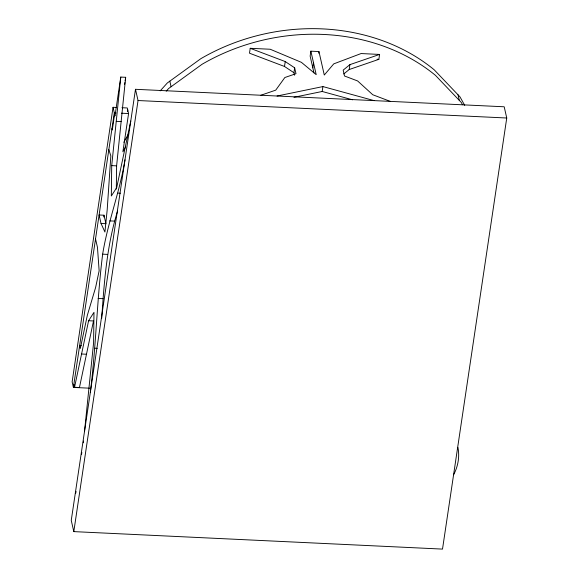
<?xml version="1.0" encoding="UTF-8"?>
<svg xmlns="http://www.w3.org/2000/svg" width="578" height="578" viewBox="0 0 578 578"><rect width="100%" height="100%" fill="white"/><g stroke="black" fill="none" stroke-linecap="round" stroke-linejoin="round"><path stroke-width="0.87" d="M116.315 189.085L116.612 165.85L125.672 77.3L120.773 77.069L111.713 165.619L111.323 196L116.705 187.604L130.765 121.04M90.312 392.484C96.071 346.518 96.894 300.134 102.653 254.168C107.811 222.14 119.827 191.853 124.985 159.824M101.735 318.225C104.134 282.158 106.8 245.715 117.587 211.013M84.532 431.267L93.593 342.718L93.983 312.337L88.6 320.732L74.54 387.289L79.446 387.527L93.499 320.963L88.6 320.732M116.619 107.465L113.05 107.298L72.134 381.856L73.399 387.426L89.612 388.192M73.399 387.426L114.314 112.869L113.05 107.298M120.773 77.069L114.993 115.846L114.56 114.336L112.313 129.999L111.98 128.54M103.737 216.988L103.997 215.218L99.098 214.987L101.027 223.462L104.921 232.031L107.183 209.893L110.839 155.952L108.845 149.601M124.624 84.352L124.884 82.589M125.151 80.826L125.672 77.3M127.485 111.677L127.745 109.899M121.965 107.718L127.312 107.978L128.576 113.548L122.883 151.754L125.52 147.072M135.49 89.301L71.253 520.395L73.803 531.615L442.51 549.1L506.747 118.006L504.197 106.786L135.49 89.301L138.041 100.529L73.803 531.615M75.776 493.142L76.036 491.372M81.57 454.272L81.83 452.502M83.283 442.784L83.543 441.021M343.794 73.926L349.191 69.533L378.872 59.332L379.601 54.433L361.091 53.552L333.752 63.869L324.287 75.032L318.955 51.558L310.87 51.175L316.202 74.649L301.405 62.337L270.201 49.246L250.223 48.299L249.494 53.198L284.506 66.47L293.927 72.72L294.498 75.234M284.506 66.47L285.236 61.564L250.223 48.299M293.927 72.72L294.657 67.821L285.236 61.564M310.87 51.175L310.14 56.073L313.948 72.842M312.806 67.814L313.536 62.908M318.709 53.19L318.955 51.558M293.971 97.285L322.184 91.476L322.914 86.577L374.096 100.615M349.191 69.533L349.921 64.635L379.601 54.433M123.815 142.282L128.648 133.691M160.185 90.869L167.338 82.957L200.776 58.718A189.873 160.316 -12.8 0 1 434.179 69.779L459.965 96.837L464.712 105.355M166.218 91.165L168.61 88.528L202.047 64.288A189.873 160.316 -12.8 0 1 435.444 75.35L461.237 102.407L462.53 104.734M349.921 64.635L343.173 70.119L344.502 75.985L357.63 80.963L372.759 94.749L390.266 101.381M260.895 95.247L275.728 90.146L284.86 77.517L295.987 73.688L294.657 67.821M277.064 96.013L322.914 86.577M377.109 59.245L378.872 59.332M138.041 100.529L506.747 118.006M114.314 112.869L116.099 112.956M121.445 113.209L128.576 113.548M116.243 121.344L121.142 121.575M111.713 165.619L116.612 165.85M117.955 193.103L120.405 193.218M109.683 220.89L114.581 221.121M101.027 223.462L105.926 223.693L103.997 215.218M102.653 254.168L107.551 254.399M98.123 298.443L103.021 298.674M81.281 345.615L79.641 345.536L80.32 348.512L87.35 315.234L95.623 287.447L99.141 270.807L97.465 247.37L95.536 238.895M94.843 348.216L97.292 348.332M81.57 354.011L86.469 354.242M322.184 91.476L352.544 99.806M458.051 94.828L459.315 100.399M169.824 81.158L171.088 86.729M73.868 384.312L74.54 387.289M457.949 447.473A54.39 45.922 -12.8 0 1 453.629 474.74"/></g></svg>
